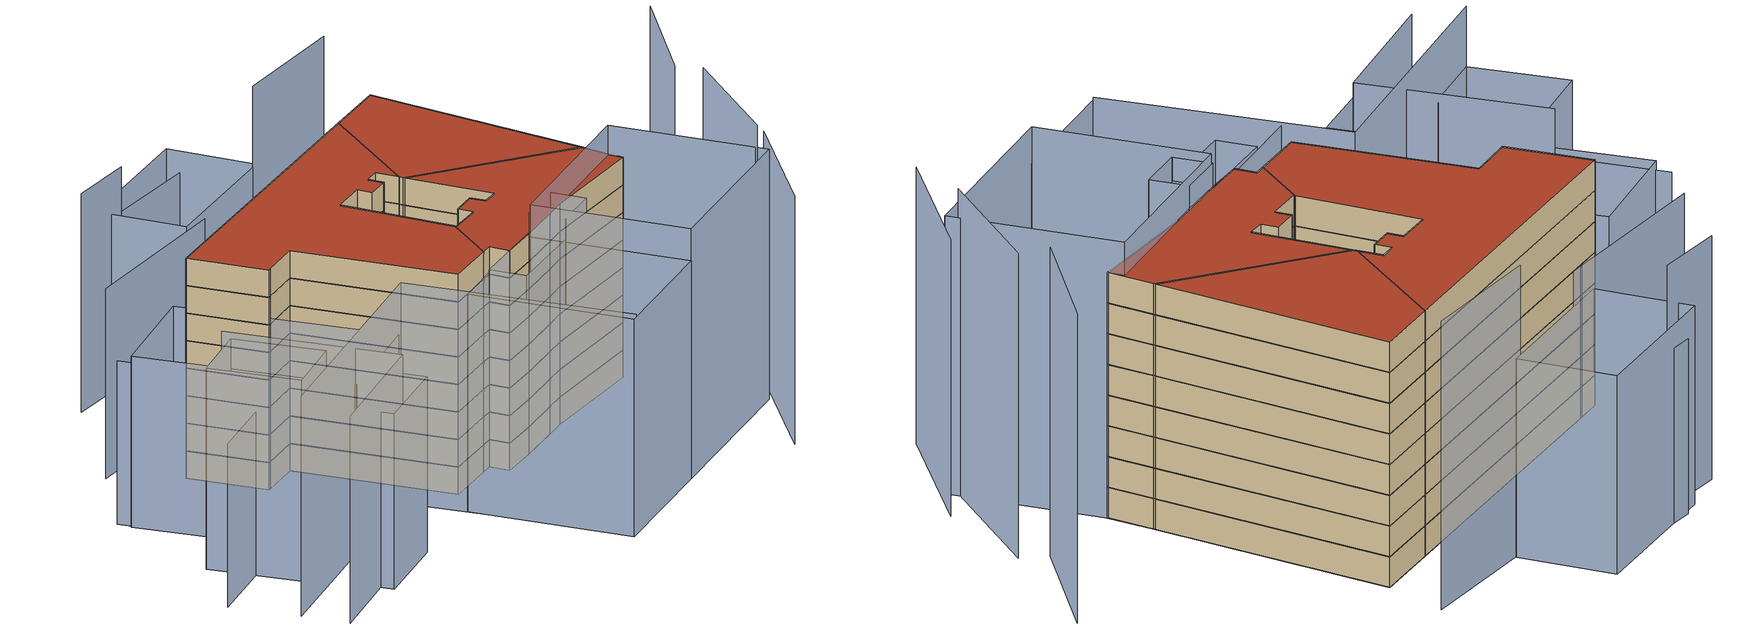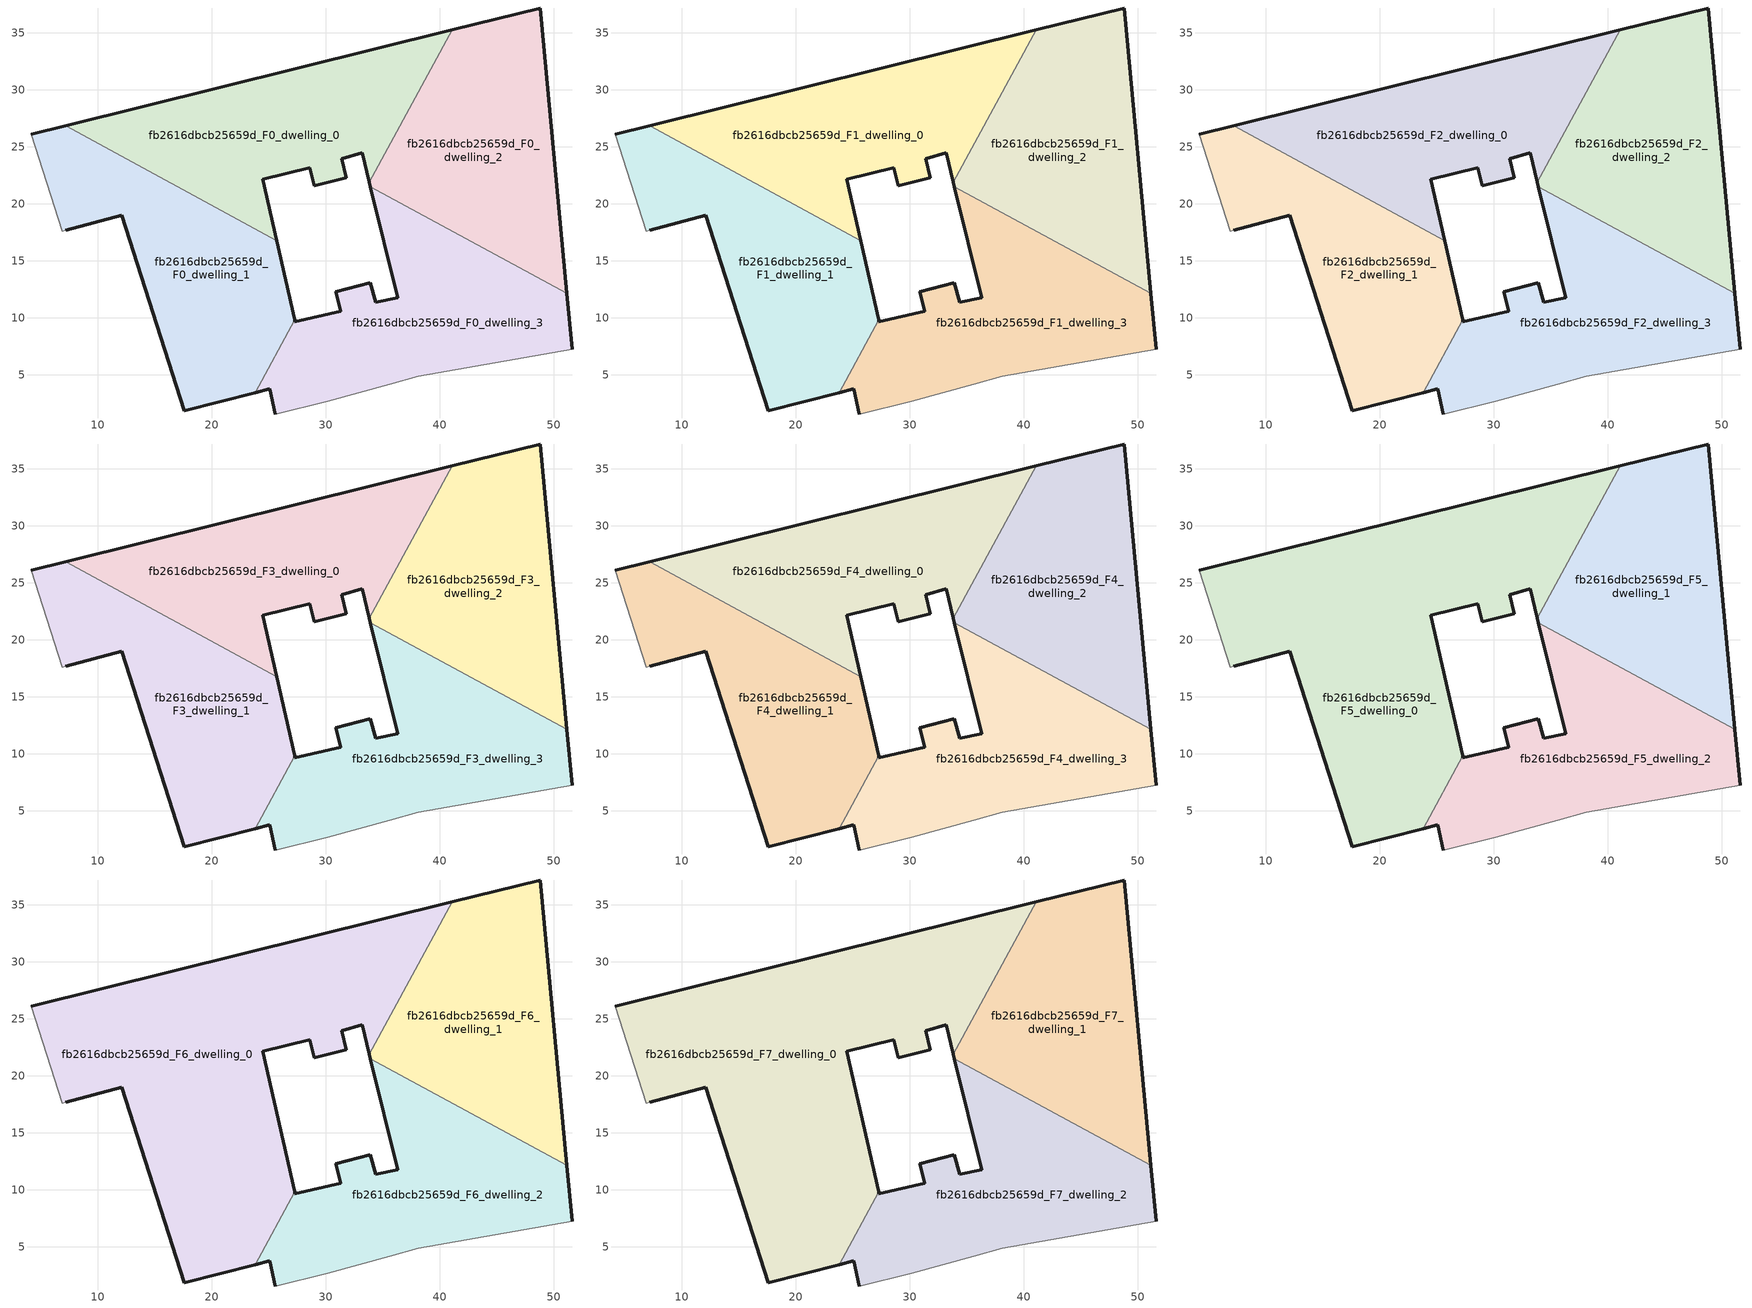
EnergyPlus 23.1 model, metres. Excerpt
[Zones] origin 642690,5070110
fb2616dbcb25659d_F0_dwelling_0
 floor ground (EU_floor_Construction): 33.83,21.89 41.1,35.26 7.18,26.83 25.71,16.75 24.49,22.17 28.6,23.17 29,21.57 31.8,22.27 31.4,23.97 33.2,24.47 z0
 wall outside (EU_wall_Construction): 7.18,26.83 41.1,35.26 / 33.83,21.89 33.2,24.47 31.4,23.97 31.8,22.27 29,21.57 28.6,23.17 24.49,22.17 25.71,16.75 z0:3
 wall to fb2616dbcb25659d_F0_dwelling_1 (EU_wall_Construction): 25.71,16.75 7.18,26.83 z0:3
 wall to fb2616dbcb25659d_F0_dwelling_2 (EU_wall_Construction): 41.1,35.26 33.83,21.89 z0:3
fb2616dbcb25659d_F0_dwelling_1
 floor ground (EU_floor_Construction): 23.8,3.43 27.26,9.81 25.71,16.75 7.18,26.83 4.18,26.08 6.88,17.58 7.18,17.67 12.09,18.97 17.58,1.86 z0
 wall outside (EU_wall_Construction): 4.18,26.08 7.18,26.83 / 25.71,16.75 27.26,9.81 / 23.8,3.43 17.58,1.86 12.09,18.97 7.18,17.67 z0:3
 wall adiabatic (EU_wall_Construction): 7.18,17.67 6.88,17.58 4.18,26.08 z0:3
 wall to fb2616dbcb25659d_F0_dwelling_3 (EU_wall_Construction): 27.26,9.81 23.8,3.43 z0:3
fb2616dbcb25659d_F0_dwelling_2
 floor ground (EU_floor_Construction): 51.15,12.14 48.82,37.18 41.1,35.26 33.83,21.89 33.93,21.51 z0
 wall outside (EU_wall_Construction): 33.93,21.51 33.83,21.89 / 41.1,35.26 48.82,37.18 51.15,12.14 z0:3
 wall to fb2616dbcb25659d_F0_dwelling_3 (EU_wall_Construction): 51.15,12.14 33.92,21.51 z0:3
fb2616dbcb25659d_F0_dwelling_3
 floor ground (EU_floor_Construction): 51.61,7.25 51.15,12.14 33.93,21.51 36.3,11.76 34.4,11.36 33.9,13.06 30.9,12.26 31.3,10.56 27.29,9.67 27.26,9.81 23.8,3.43 25.09,3.76 25.59,1.56 30.19,2.66 35.6,4.16 38.1,4.86 z0
 wall outside (EU_wall_Construction): 51.15,12.14 51.61,7.25 / 25.59,1.56 25.09,3.76 23.8,3.43 / 27.26,9.81 27.29,9.67 31.3,10.56 30.9,12.26 33.9,13.06 34.4,11.36 36.3,11.76 33.93,21.51 z0:3
 wall adiabatic (EU_wall_Construction): 51.61,7.25 38.1,4.86 35.6,4.16 30.19,2.66 25.59,1.56 z0:3
fb2616dbcb25659d_F1_dwelling_0
 floor to fb2616dbcb25659d_F0_dwelling_0 (EU_floor_Construction): 33.83,21.89 41.1,35.26 7.18,26.83 25.71,16.75 24.49,22.17 28.6,23.17 29,21.57 31.8,22.27 31.4,23.97 33.2,24.47 z3
 wall outside (EU_wall_Construction): 7.18,26.83 41.1,35.26 / 33.83,21.89 33.2,24.47 31.4,23.97 31.8,22.27 29,21.57 28.6,23.17 24.49,22.17 25.71,16.75 z3:6
 wall to fb2616dbcb25659d_F1_dwelling_1 (EU_wall_Construction): 25.71,16.75 7.18,26.83 z3:6
 wall to fb2616dbcb25659d_F1_dwelling_2 (EU_wall_Construction): 41.1,35.26 33.83,21.89 z3:6
fb2616dbcb25659d_F1_dwelling_1
 floor to fb2616dbcb25659d_F0_dwelling_1 (EU_floor_Construction): 23.79,3.43 27.26,9.81 25.71,16.75 7.18,26.83 4.18,26.08 6.88,17.58 7.18,17.67 12.09,18.97 17.58,1.86 z3
 wall outside (EU_wall_Construction): 4.18,26.08 7.18,26.83 / 25.71,16.75 27.26,9.81 / 23.8,3.43 17.58,1.86 12.09,18.97 7.18,17.67 z3:6
 wall adiabatic (EU_wall_Construction): 7.18,17.67 6.88,17.58 4.18,26.08 z3:6
 wall to fb2616dbcb25659d_F1_dwelling_3 (EU_wall_Construction): 27.26,9.81 23.8,3.43 z3:6
fb2616dbcb25659d_F1_dwelling_2
 floor to fb2616dbcb25659d_F0_dwelling_2 (EU_floor_Construction): 51.15,12.14 48.82,37.18 41.1,35.26 33.83,21.89 33.92,21.51 z3
 wall outside (EU_wall_Construction): 33.93,21.51 33.83,21.89 / 41.1,35.26 48.82,37.18 51.15,12.14 z3:6
 wall to fb2616dbcb25659d_F1_dwelling_3 (EU_wall_Construction): 51.15,12.14 33.92,21.51 z3:6
fb2616dbcb25659d_F1_dwelling_3
 floor to fb2616dbcb25659d_F0_dwelling_3 (EU_floor_Construction): 51.61,7.25 51.15,12.14 33.92,21.51 36.3,11.76 34.4,11.36 33.9,13.06 30.9,12.26 31.3,10.56 27.29,9.67 27.26,9.81 23.79,3.43 25.09,3.76 25.59,1.56 30.19,2.66 35.6,4.16 38.1,4.86 z3
 wall outside (EU_wall_Construction): 51.15,12.14 51.61,7.25 / 25.59,1.56 25.09,3.76 23.8,3.43 / 27.26,9.81 27.29,9.67 31.3,10.56 30.9,12.26 33.9,13.06 34.4,11.36 36.3,11.76 33.93,21.51 z3:6
 wall adiabatic (EU_wall_Construction): 51.61,7.25 38.1,4.86 35.6,4.16 30.19,2.66 25.59,1.56 z3:6
fb2616dbcb25659d_F2_dwelling_0
 floor to fb2616dbcb25659d_F1_dwelling_0 (EU_floor_Construction): 33.83,21.89 41.1,35.26 7.18,26.83 25.71,16.75 24.49,22.17 28.6,23.17 29,21.57 31.8,22.27 31.4,23.97 33.2,24.47 z6
 wall outside (EU_wall_Construction): 7.18,26.83 41.1,35.26 / 33.83,21.89 33.2,24.47 31.4,23.97 31.8,22.27 29,21.57 28.6,23.17 24.49,22.17 25.71,16.75 z6:9
 wall to fb2616dbcb25659d_F2_dwelling_1 (EU_wall_Construction): 25.71,16.75 7.18,26.83 z6:9
 wall to fb2616dbcb25659d_F2_dwelling_2 (EU_wall_Construction): 41.1,35.26 33.83,21.89 z6:9
fb2616dbcb25659d_F2_dwelling_1
 floor to fb2616dbcb25659d_F1_dwelling_1 (EU_floor_Construction): 23.79,3.43 27.26,9.81 25.71,16.75 7.18,26.83 4.18,26.08 6.88,17.58 7.18,17.67 12.09,18.97 17.58,1.86 z6
 wall outside (EU_wall_Construction): 4.18,26.08 7.18,26.83 / 25.71,16.75 27.26,9.81 / 23.8,3.43 17.58,1.86 12.09,18.97 7.18,17.67 z6:9
 wall adiabatic (EU_wall_Construction): 7.18,17.67 6.88,17.58 4.18,26.08 z6:9
 wall to fb2616dbcb25659d_F2_dwelling_3 (EU_wall_Construction): 27.26,9.81 23.8,3.43 z6:9
fb2616dbcb25659d_F2_dwelling_2
 floor to fb2616dbcb25659d_F1_dwelling_2 (EU_floor_Construction): 51.15,12.14 48.82,37.18 41.1,35.26 33.83,21.89 33.92,21.51 z6
 wall outside (EU_wall_Construction): 33.93,21.51 33.83,21.89 / 41.1,35.26 48.82,37.18 51.15,12.14 z6:9
 wall to fb2616dbcb25659d_F2_dwelling_3 (EU_wall_Construction): 51.15,12.14 33.92,21.51 z6:9
fb2616dbcb25659d_F2_dwelling_3
 floor to fb2616dbcb25659d_F1_dwelling_3 (EU_floor_Construction): 51.61,7.25 51.15,12.14 33.92,21.51 36.3,11.76 34.4,11.36 33.9,13.06 30.9,12.26 31.3,10.56 27.29,9.67 27.26,9.81 23.79,3.43 25.09,3.76 25.59,1.56 30.19,2.66 35.6,4.16 38.1,4.86 z6
 wall outside (EU_wall_Construction): 51.15,12.14 51.61,7.25 / 25.59,1.56 25.09,3.76 23.8,3.43 / 27.26,9.81 27.29,9.67 31.3,10.56 30.9,12.26 33.9,13.06 34.4,11.36 36.3,11.76 33.93,21.51 z6:9
 wall adiabatic (EU_wall_Construction): 51.61,7.25 38.1,4.86 35.6,4.16 30.19,2.66 25.59,1.56 z6:9
fb2616dbcb25659d_F3_dwelling_0
 floor to fb2616dbcb25659d_F2_dwelling_0 (EU_floor_Construction): 33.83,21.89 41.1,35.26 7.18,26.83 25.71,16.75 24.49,22.17 28.6,23.17 29,21.57 31.8,22.27 31.4,23.97 33.2,24.47 z9
 wall outside (EU_wall_Construction): 7.18,26.83 41.1,35.26 / 33.83,21.89 33.2,24.47 31.4,23.97 31.8,22.27 29,21.57 28.6,23.17 24.49,22.17 25.71,16.75 z9:12
 wall to fb2616dbcb25659d_F3_dwelling_1 (EU_wall_Construction): 25.71,16.75 7.18,26.83 z9:12
 wall to fb2616dbcb25659d_F3_dwelling_2 (EU_wall_Construction): 41.1,35.26 33.83,21.89 z9:12
fb2616dbcb25659d_F3_dwelling_1
 floor to fb2616dbcb25659d_F2_dwelling_1 (EU_floor_Construction): 23.79,3.43 27.26,9.81 25.71,16.75 7.18,26.83 4.18,26.08 6.88,17.58 7.18,17.67 12.09,18.97 17.58,1.86 z9
 wall outside (EU_wall_Construction): 4.18,26.08 7.18,26.83 / 25.71,16.75 27.26,9.81 / 23.8,3.43 17.58,1.86 12.09,18.97 7.18,17.67 z9:12
 wall adiabatic (EU_wall_Construction): 7.18,17.67 6.88,17.58 4.18,26.08 z9:12
 wall to fb2616dbcb25659d_F3_dwelling_3 (EU_wall_Construction): 27.26,9.81 23.8,3.43 z9:12
fb2616dbcb25659d_F3_dwelling_2
 floor to fb2616dbcb25659d_F2_dwelling_2 (EU_floor_Construction): 51.15,12.14 48.82,37.18 41.1,35.26 33.83,21.89 33.92,21.51 z9
 wall outside (EU_wall_Construction): 33.93,21.51 33.83,21.89 / 41.1,35.26 48.82,37.18 51.15,12.14 z9:12
 wall to fb2616dbcb25659d_F3_dwelling_3 (EU_wall_Construction): 51.15,12.14 33.92,21.51 z9:12
fb2616dbcb25659d_F3_dwelling_3
 floor to fb2616dbcb25659d_F2_dwelling_3 (EU_floor_Construction): 51.61,7.25 51.15,12.14 33.92,21.51 36.3,11.76 34.4,11.36 33.9,13.06 30.9,12.26 31.3,10.56 27.29,9.67 27.26,9.81 23.79,3.43 25.09,3.76 25.59,1.56 30.19,2.66 35.6,4.16 38.1,4.86 z9
 wall outside (EU_wall_Construction): 51.15,12.14 51.61,7.25 / 25.59,1.56 25.09,3.76 23.8,3.43 / 27.26,9.81 27.29,9.67 31.3,10.56 30.9,12.26 33.9,13.06 34.4,11.36 36.3,11.76 33.93,21.51 z9:12
 wall adiabatic (EU_wall_Construction): 51.61,7.25 38.1,4.86 35.6,4.16 30.19,2.66 25.59,1.56 z9:12
fb2616dbcb25659d_F4_dwelling_0
 floor to fb2616dbcb25659d_F3_dwelling_0 (EU_floor_Construction): 33.83,21.89 41.1,35.26 7.18,26.83 25.71,16.75 24.49,22.17 28.6,23.17 29,21.57 31.8,22.27 31.4,23.97 33.2,24.47 z12
 wall outside (EU_wall_Construction): 7.18,26.83 41.1,35.26 / 33.83,21.89 33.2,24.47 31.4,23.97 31.8,22.27 29,21.57 28.6,23.17 24.49,22.17 25.71,16.75 z12:15
 wall to fb2616dbcb25659d_F4_dwelling_1 (EU_wall_Construction): 25.71,16.75 7.18,26.83 z12:15
 wall to fb2616dbcb25659d_F4_dwelling_2 (EU_wall_Construction): 41.1,35.26 33.83,21.89 z12:15
fb2616dbcb25659d_F4_dwelling_1
 floor to fb2616dbcb25659d_F3_dwelling_1 (EU_floor_Construction): 23.79,3.43 27.26,9.81 25.71,16.75 7.18,26.83 4.18,26.08 6.88,17.58 7.18,17.67 12.09,18.97 17.58,1.86 z12
 wall outside (EU_wall_Construction): 4.18,26.08 7.18,26.83 / 25.71,16.75 27.26,9.81 / 23.8,3.43 17.58,1.86 12.09,18.97 7.18,17.67 z12:15
 wall adiabatic (EU_wall_Construction): 7.18,17.67 6.88,17.58 4.18,26.08 z12:15
 wall to fb2616dbcb25659d_F4_dwelling_3 (EU_wall_Construction): 27.26,9.81 23.8,3.43 z12:15
fb2616dbcb25659d_F4_dwelling_2
 floor to fb2616dbcb25659d_F3_dwelling_2 (EU_floor_Construction): 51.15,12.14 48.82,37.18 41.1,35.26 33.83,21.89 33.92,21.51 z12
 wall outside (EU_wall_Construction): 33.93,21.51 33.83,21.89 / 41.1,35.26 48.82,37.18 51.15,12.14 z12:15
 wall to fb2616dbcb25659d_F4_dwelling_3 (EU_wall_Construction): 51.15,12.14 33.92,21.51 z12:15
fb2616dbcb25659d_F4_dwelling_3
 floor to fb2616dbcb25659d_F3_dwelling_3 (EU_floor_Construction): 51.61,7.25 51.15,12.14 33.92,21.51 36.3,11.76 34.4,11.36 33.9,13.06 30.9,12.26 31.3,10.56 27.29,9.67 27.26,9.81 23.79,3.43 25.09,3.76 25.59,1.56 30.19,2.66 35.6,4.16 38.1,4.86 z12
 wall outside (EU_wall_Construction): 51.15,12.14 51.61,7.25 / 25.59,1.56 25.09,3.76 23.8,3.43 / 27.26,9.81 27.29,9.67 31.3,10.56 30.9,12.26 33.9,13.06 34.4,11.36 36.3,11.76 33.93,21.51 z12:15
 wall adiabatic (EU_wall_Construction): 51.61,7.25 38.1,4.86 35.6,4.16 30.19,2.66 25.59,1.56 z12:15
fb2616dbcb25659d_F5_dwelling_0
 floor to fb2616dbcb25659d_F4_dwelling_0 (EU_floor_Construction): 33.83,21.89 41.1,35.26 7.18,26.83 25.71,16.75 24.49,22.17 28.6,23.17 29,21.57 31.8,22.27 31.4,23.97 33.2,24.47 z15
 floor to fb2616dbcb25659d_F4_dwelling_1 (EU_floor_Construction): 23.79,3.43 27.26,9.81 25.71,16.75 7.18,26.83 4.18,26.08 6.88,17.58 7.18,17.67 12.09,18.97 17.58,1.86 z15
 wall outside (EU_wall_Construction): 4.18,26.08 41.1,35.26 / 33.83,21.89 33.2,24.47 31.4,23.97 31.8,22.27 29,21.57 28.6,23.17 24.49,22.17 27.26,9.81 / 23.8,3.43 17.58,1.86 12.09,18.97 7.18,17.67 z15:18
 wall adiabatic (EU_wall_Construction): 7.18,17.67 6.88,17.58 4.18,26.08 z15:18
 wall to fb2616dbcb25659d_F5_dwelling_1 (EU_wall_Construction): 41.1,35.26 33.83,21.89 z15:18
 wall to fb2616dbcb25659d_F5_dwelling_2 (EU_wall_Construction): 27.26,9.81 23.8,3.43 z15:18
fb2616dbcb25659d_F5_dwelling_1
 floor to fb2616dbcb25659d_F4_dwelling_2 (EU_floor_Construction): 51.15,12.14 48.82,37.18 41.1,35.26 33.83,21.89 33.92,21.51 z15
 wall outside (EU_wall_Construction): 33.93,21.51 33.83,21.89 / 41.1,35.26 48.82,37.18 51.15,12.14 z15:18
 wall to fb2616dbcb25659d_F5_dwelling_2 (EU_wall_Construction): 51.15,12.14 33.92,21.51 z15:18
fb2616dbcb25659d_F5_dwelling_2
 floor to fb2616dbcb25659d_F4_dwelling_3 (EU_floor_Construction): 51.61,7.25 51.15,12.14 33.92,21.51 36.3,11.76 34.4,11.36 33.9,13.06 30.9,12.26 31.3,10.56 27.29,9.67 27.26,9.81 23.79,3.43 25.09,3.76 25.59,1.56 30.19,2.66 35.6,4.16 38.1,4.86 z15
 wall outside (EU_wall_Construction): 51.15,12.14 51.61,7.25 / 25.59,1.56 25.09,3.76 23.8,3.43 / 27.26,9.81 27.29,9.67 31.3,10.56 30.9,12.26 33.9,13.06 34.4,11.36 36.3,11.76 33.93,21.51 z15:18
 wall adiabatic (EU_wall_Construction): 51.61,7.25 38.1,4.86 35.6,4.16 30.19,2.66 25.59,1.56 z15:18
fb2616dbcb25659d_F6_dwelling_0
 floor to fb2616dbcb25659d_F5_dwelling_0 (EU_floor_Construction): 27.26,9.81 24.49,22.17 28.6,23.17 29,21.57 31.8,22.27 31.4,23.97 33.2,24.47 33.83,21.89 41.1,35.26 4.18,26.08 6.88,17.58 7.18,17.67 12.09,18.97 17.58,1.86 23.79,3.43 z18
 wall outside (EU_wall_Construction): 4.18,26.08 41.1,35.26 / 33.83,21.89 33.2,24.47 31.4,23.97 31.8,22.27 29,21.57 28.6,23.17 24.49,22.17 27.26,9.81 / 23.8,3.43 17.58,1.86 12.09,18.97 7.18,17.67 z18:21
 wall adiabatic (EU_wall_Construction): 7.18,17.67 6.88,17.58 4.18,26.08 z18:21
 wall to fb2616dbcb25659d_F6_dwelling_1 (EU_wall_Construction): 41.1,35.26 33.83,21.89 z18:21
 wall to fb2616dbcb25659d_F6_dwelling_2 (EU_wall_Construction): 27.26,9.81 23.8,3.43 z18:21
fb2616dbcb25659d_F6_dwelling_1
 floor to fb2616dbcb25659d_F5_dwelling_1 (EU_floor_Construction): 51.15,12.14 48.82,37.18 41.1,35.26 33.83,21.89 33.92,21.51 z18
 wall outside (EU_wall_Construction): 33.93,21.51 33.83,21.89 / 41.1,35.26 48.82,37.18 51.15,12.14 z18:21
 wall to fb2616dbcb25659d_F6_dwelling_2 (EU_wall_Construction): 51.15,12.14 33.92,21.51 z18:21
fb2616dbcb25659d_F6_dwelling_2
 floor to fb2616dbcb25659d_F5_dwelling_2 (EU_floor_Construction): 51.61,7.25 51.15,12.14 33.92,21.51 36.3,11.76 34.4,11.36 33.9,13.06 30.9,12.26 31.3,10.56 27.29,9.67 27.26,9.81 23.79,3.43 25.09,3.76 25.59,1.56 30.19,2.66 35.6,4.16 38.1,4.86 z18
 wall outside (EU_wall_Construction): 51.15,12.14 51.61,7.25 / 25.59,1.56 25.09,3.76 23.8,3.43 / 27.26,9.81 27.29,9.67 31.3,10.56 30.9,12.26 33.9,13.06 34.4,11.36 36.3,11.76 33.93,21.51 z18:21
 wall adiabatic (EU_wall_Construction): 51.61,7.25 38.1,4.86 35.6,4.16 30.19,2.66 25.59,1.56 z18:21
fb2616dbcb25659d_F7_dwelling_0
 floor to fb2616dbcb25659d_F6_dwelling_0 (EU_floor_Construction): 27.26,9.81 24.49,22.17 28.6,23.17 29,21.57 31.8,22.27 31.4,23.97 33.2,24.47 33.83,21.89 41.1,35.26 4.18,26.08 6.88,17.58 7.18,17.67 12.09,18.97 17.58,1.86 23.79,3.43 z21
 wall outside (EU_wall_Construction): 4.18,26.08 41.1,35.26 / 33.83,21.89 33.2,24.47 31.4,23.97 31.8,22.27 29,21.57 28.6,23.17 24.49,22.17 27.26,9.81 / 23.8,3.43 17.58,1.86 12.09,18.97 7.18,17.67 z21:24
 wall adiabatic (EU_wall_Construction): 7.18,17.67 6.88,17.58 4.18,26.08 z21:24
 wall to fb2616dbcb25659d_F7_dwelling_1 (EU_wall_Construction): 41.1,35.26 33.83,21.89 z21:24
 wall to fb2616dbcb25659d_F7_dwelling_2 (EU_wall_Construction): 27.26,9.81 23.8,3.43 z21:24
 roof outside (EU_roof_Construction): 41.1,35.26 33.83,21.89 33.2,24.47 31.4,23.97 31.8,22.27 29,21.57 28.6,23.17 24.49,22.17 27.26,9.81 23.8,3.43 17.58,1.86 12.09,18.97 7.18,17.67 6.88,17.58 4.18,26.08 z24
fb2616dbcb25659d_F7_dwelling_1
 floor to fb2616dbcb25659d_F6_dwelling_1 (EU_floor_Construction): 51.15,12.14 48.82,37.18 41.1,35.26 33.83,21.89 33.92,21.51 z21
 wall outside (EU_wall_Construction): 33.93,21.51 33.83,21.89 / 41.1,35.26 48.82,37.18 51.15,12.14 z21:24
 wall to fb2616dbcb25659d_F7_dwelling_2 (EU_wall_Construction): 51.15,12.14 33.92,21.51 z21:24
 roof outside (EU_roof_Construction): 48.82,37.18 51.15,12.14 33.93,21.51 33.83,21.89 41.1,35.26 z24
fb2616dbcb25659d_F7_dwelling_2
 floor to fb2616dbcb25659d_F6_dwelling_2 (EU_floor_Construction): 51.61,7.25 51.15,12.14 33.92,21.51 36.3,11.76 34.4,11.36 33.9,13.06 30.9,12.26 31.3,10.56 27.29,9.67 27.26,9.81 23.79,3.43 25.09,3.76 25.59,1.56 30.19,2.66 35.6,4.16 38.1,4.86 z21
 wall outside (EU_wall_Construction): 51.15,12.14 51.61,7.25 / 25.59,1.56 25.09,3.76 23.8,3.43 / 27.26,9.81 27.29,9.67 31.3,10.56 30.9,12.26 33.9,13.06 34.4,11.36 36.3,11.76 33.93,21.51 z21:24
 wall adiabatic (EU_wall_Construction): 51.61,7.25 38.1,4.86 35.6,4.16 30.19,2.66 25.59,1.56 z21:24
 roof outside (EU_roof_Construction): 51.15,12.14 51.61,7.25 38.1,4.86 35.6,4.16 30.19,2.66 25.59,1.56 25.09,3.76 23.8,3.43 27.26,9.81 27.29,9.67 31.3,10.56 30.9,12.26 33.9,13.06 34.4,11.36 36.3,11.76 33.93,21.51 z24
shading: 48.51,-16.88 59.91,-4.15 z0:27; -16.82,-4.79 12.41,5.15 / 12.41,5.15 20.44,-18.46 / 31.29,-1.14 21.5,-3.76 / 21.5,-3.76 20.44,0.18 / 20.44,0.18 30.24,2.8 / 30.24,2.8 31.29,-1.14 z0:24; 30.02,3.09 35.19,-14.06 / 35.19,-14.06 19.86,-18.69 / 19.86,-18.69 14.68,-1.54 / 14.68,-1.54 30.02,3.09 z0:23.7; 2.95,-1.68 3.96,-4.71 / 3.96,-4.71 -5.55,-7.88 / -5.55,-7.88 -6.56,-4.85 / -6.56,-4.85 2.95,-1.68 z0:19.1; 35.19,-14.06 30.19,2.52 / 30.19,2.52 51.13,8.85 / 51.13,8.85 56.14,-7.73 / 56.14,-7.73 35.19,-14.06 z0:27.2; 31.29,-1.14 30.19,2.66 / 30.19,2.66 35.58,4.22 / 35.58,4.22 36.68,0.41 / 36.68,0.41 31.29,-1.14 z0:26.3; -1.06,0.35 -9.03,22.78 / -9.03,22.78 3.75,27.33 / 3.75,27.33 11.72,4.89 / 11.72,4.89 -1.06,0.35 z0:18.6; 55.41,-6.77 63.82,6.55 z0:29.8; 61.7,8.55 72.44,19.91 z0:30.2; -5.68,13.87 0.62,-4.22 / 0.62,-4.22 -15.14,-9.71 z0:22.5; -5.5,12.85 -2.13,3.37 / -2.13,3.37 -9.67,0.69 / -9.67,0.69 -13.03,10.18 / -13.03,10.18 -5.5,12.85 z0:21.9; -9.31,24.32 -3.71,7.81 / -3.71,7.81 -19.44,2.48 z0:17.8; 36.27,41.9 19.25,37.58 / 19.25,37.58 16.82,47.14 / 16.82,47.14 33.84,51.47 / 33.84,51.47 36.27,41.9 z0:19.4; 19.61,35.56 -0.72,32.39 z0:20.7; 50.02,43.99 35.41,41.68 z0:28.2; 19.17,45.83 11.31,44.83 z0:23.8; 34.07,49.92 18.9,47.99 z0:17.1
[Building]
EU S2 Campaign: North Axis=0; Terrain=City; Solar Distribution=FullExterior
[Site:Location]
Lyon-Bron: Latitude=45.75; Longitude=5; Time Zone=1; Elevation=198
[SizingPeriod:WeatherFileDays]
AnnualSizingPeriod: Begin Month=1; Begin Day of Month=1; End Month=12; End Day of Month=31; Day of Week for Start Day=Monday; Use Weather File Daylight Saving Period=No; Use Weather File Rain and Snow Indicators=No
[MATERIAL]
EU_InternalMass_Material: Roughness=MediumRough; Thickness=0.1; Conductivity=1; Density=1800; Specific Heat=900; Thermal Absorptance=0.9; Solar Absorptance=0.7; Visible Absorptance=0.7
[MATERIAL:NOMASS] Roughness=MediumRough; Thermal Absorptance=0.9; Solar Absorptance=0.7; Visible Absorptance=0.7
Name | Thermal Resistance
EU_wall_NoMass | 0.776494
EU_roof_NoMass | 0.486893
EU_floor_NoMass | 0.421597
[CONSTRUCTION]
EU_wall_Construction: EU_wall_NoMass
EU_roof_Construction: EU_roof_NoMass
EU_floor_Construction: EU_floor_NoMass
EU_InternalMass_Construction: EU_InternalMass_Material
[ZONE] Type=1; Multiplier=1; Ceiling Height=autocalculate; Floor Area=autocalculate; Part of Total Floor Area=Yes
Name | Volume
fb2616dbcb25659d_F0_dwelling_0 | 758.55
fb2616dbcb25659d_F1_dwelling_0; fb2616dbcb25659d_F2_dwelling_0; fb2616dbcb25659d_F3_dwelling_0; fb2616dbcb25659d_F4_dwelling_0 | 758.551
fb2616dbcb25659d_F5_dwelling_0; fb2616dbcb25659d_F6_dwelling_0; fb2616dbcb25659d_F7_dwelling_0 | 1517.16
fb2616dbcb25659d_F0_dwelling_1 | 758.615
fb2616dbcb25659d_F1_dwelling_1; fb2616dbcb25659d_F2_dwelling_1; fb2616dbcb25659d_F3_dwelling_1; fb2616dbcb25659d_F4_dwelling_1 | 758.614
fb2616dbcb25659d_F5_dwelling_1; fb2616dbcb25659d_F6_dwelling_1; fb2616dbcb25659d_F7_dwelling_1; fb2616dbcb25659d_F1_dwelling_2; fb2616dbcb25659d_F2_dwelling_2; fb2616dbcb25659d_F3_dwelling_2; fb2616dbcb25659d_F4_dwelling_2 | 758.589
fb2616dbcb25659d_F0_dwelling_2 | 758.591
fb2616dbcb25659d_F5_dwelling_2; fb2616dbcb25659d_F6_dwelling_2; fb2616dbcb25659d_F7_dwelling_2; fb2616dbcb25659d_F0_dwelling_3; fb2616dbcb25659d_F1_dwelling_3; fb2616dbcb25659d_F2_dwelling_3; fb2616dbcb25659d_F3_dwelling_3; fb2616dbcb25659d_F4_dwelling_3 | 758.625
[INTERNALMASS] Construction=EU_InternalMass_Construction
Name | Zone or ZoneList | Surface Area
fb2616dbcb25659d_F0_dwelling_0_EU_InternalMass | fb2616dbcb25659d_F0_dwelling_0 | 252.85
fb2616dbcb25659d_F0_dwelling_1_EU_InternalMass | fb2616dbcb25659d_F0_dwelling_1 | 252.871
fb2616dbcb25659d_F0_dwelling_2_EU_InternalMass | fb2616dbcb25659d_F0_dwelling_2 | 252.863
fb2616dbcb25659d_F0_dwelling_3_EU_InternalMass | fb2616dbcb25659d_F0_dwelling_3 | 252.875
fb2616dbcb25659d_F1_dwelling_0_EU_InternalMass | fb2616dbcb25659d_F1_dwelling_0 | 252.85
fb2616dbcb25659d_F1_dwelling_1_EU_InternalMass | fb2616dbcb25659d_F1_dwelling_1 | 252.871
fb2616dbcb25659d_F1_dwelling_2_EU_InternalMass | fb2616dbcb25659d_F1_dwelling_2 | 252.863
fb2616dbcb25659d_F1_dwelling_3_EU_InternalMass | fb2616dbcb25659d_F1_dwelling_3 | 252.875
fb2616dbcb25659d_F2_dwelling_0_EU_InternalMass | fb2616dbcb25659d_F2_dwelling_0 | 252.85
fb2616dbcb25659d_F2_dwelling_1_EU_InternalMass | fb2616dbcb25659d_F2_dwelling_1 | 252.871
fb2616dbcb25659d_F2_dwelling_2_EU_InternalMass | fb2616dbcb25659d_F2_dwelling_2 | 252.863
fb2616dbcb25659d_F2_dwelling_3_EU_InternalMass | fb2616dbcb25659d_F2_dwelling_3 | 252.875
fb2616dbcb25659d_F3_dwelling_0_EU_InternalMass | fb2616dbcb25659d_F3_dwelling_0 | 252.85
fb2616dbcb25659d_F3_dwelling_1_EU_InternalMass | fb2616dbcb25659d_F3_dwelling_1 | 252.871
fb2616dbcb25659d_F3_dwelling_2_EU_InternalMass | fb2616dbcb25659d_F3_dwelling_2 | 252.863
fb2616dbcb25659d_F3_dwelling_3_EU_InternalMass | fb2616dbcb25659d_F3_dwelling_3 | 252.875
fb2616dbcb25659d_F4_dwelling_0_EU_InternalMass | fb2616dbcb25659d_F4_dwelling_0 | 252.85
fb2616dbcb25659d_F4_dwelling_1_EU_InternalMass | fb2616dbcb25659d_F4_dwelling_1 | 252.871
fb2616dbcb25659d_F4_dwelling_2_EU_InternalMass | fb2616dbcb25659d_F4_dwelling_2 | 252.863
fb2616dbcb25659d_F4_dwelling_3_EU_InternalMass | fb2616dbcb25659d_F4_dwelling_3 | 252.875
fb2616dbcb25659d_F5_dwelling_0_EU_InternalMass | fb2616dbcb25659d_F5_dwelling_0 | 505.72
fb2616dbcb25659d_F5_dwelling_1_EU_InternalMass | fb2616dbcb25659d_F5_dwelling_1 | 252.863
fb2616dbcb25659d_F5_dwelling_2_EU_InternalMass | fb2616dbcb25659d_F5_dwelling_2 | 252.875
fb2616dbcb25659d_F6_dwelling_0_EU_InternalMass | fb2616dbcb25659d_F6_dwelling_0 | 505.72
fb2616dbcb25659d_F6_dwelling_1_EU_InternalMass | fb2616dbcb25659d_F6_dwelling_1 | 252.863
fb2616dbcb25659d_F6_dwelling_2_EU_InternalMass | fb2616dbcb25659d_F6_dwelling_2 | 252.875
fb2616dbcb25659d_F7_dwelling_0_EU_InternalMass | fb2616dbcb25659d_F7_dwelling_0 | 505.72
fb2616dbcb25659d_F7_dwelling_1_EU_InternalMass | fb2616dbcb25659d_F7_dwelling_1 | 252.863
fb2616dbcb25659d_F7_dwelling_2_EU_InternalMass | fb2616dbcb25659d_F7_dwelling_2 | 252.875
[OTHEREQUIPMENT] Fuel Type=Electricity; Design Level Calculation Method=Watts/Area; Power per Zone Floor Area=1; Fraction Latent=0; Fraction Radiant=0; Fraction Lost=0; Carbon Dioxide Generation Rate=0; EndUse Subcategory=EU_Step8_InternalGains
Name | Zone or ZoneList or Space or SpaceList | Schedule
EU_Step8_InternalGain_fb2616dbcb25659d_F0_dwelling_0_f000 | fb2616dbcb25659d_F0_dwelling_0 | EU_Step8_GainSchedule_fb2616dbcb25659d_F0_dwelling_0_f000
EU_Step8_InternalGain_fb2616dbcb25659d_F0_dwelling_1_f000 | fb2616dbcb25659d_F0_dwelling_1 | EU_Step8_GainSchedule_fb2616dbcb25659d_F0_dwelling_1_f000
EU_Step8_InternalGain_fb2616dbcb25659d_F0_dwelling_2_f000 | fb2616dbcb25659d_F0_dwelling_2 | EU_Step8_GainSchedule_fb2616dbcb25659d_F0_dwelling_2_f000
EU_Step8_InternalGain_fb2616dbcb25659d_F0_dwelling_3_f000 | fb2616dbcb25659d_F0_dwelling_3 | EU_Step8_GainSchedule_fb2616dbcb25659d_F0_dwelling_3_f000
EU_Step8_InternalGain_fb2616dbcb25659d_F1_dwelling_0_f000 | fb2616dbcb25659d_F1_dwelling_0 | EU_Step8_GainSchedule_fb2616dbcb25659d_F1_dwelling_0_f000
EU_Step8_InternalGain_fb2616dbcb25659d_F1_dwelling_1_f000 | fb2616dbcb25659d_F1_dwelling_1 | EU_Step8_GainSchedule_fb2616dbcb25659d_F1_dwelling_1_f000
EU_Step8_InternalGain_fb2616dbcb25659d_F1_dwelling_2_f000 | fb2616dbcb25659d_F1_dwelling_2 | EU_Step8_GainSchedule_fb2616dbcb25659d_F1_dwelling_2_f000
EU_Step8_InternalGain_fb2616dbcb25659d_F1_dwelling_3_f000 | fb2616dbcb25659d_F1_dwelling_3 | EU_Step8_GainSchedule_fb2616dbcb25659d_F1_dwelling_3_f000
EU_Step8_InternalGain_fb2616dbcb25659d_F2_dwelling_0_f000 | fb2616dbcb25659d_F2_dwelling_0 | EU_Step8_GainSchedule_fb2616dbcb25659d_F2_dwelling_0_f000
EU_Step8_InternalGain_fb2616dbcb25659d_F2_dwelling_1_f000 | fb2616dbcb25659d_F2_dwelling_1 | EU_Step8_GainSchedule_fb2616dbcb25659d_F2_dwelling_1_f000
EU_Step8_InternalGain_fb2616dbcb25659d_F2_dwelling_2_f000 | fb2616dbcb25659d_F2_dwelling_2 | EU_Step8_GainSchedule_fb2616dbcb25659d_F2_dwelling_2_f000
EU_Step8_InternalGain_fb2616dbcb25659d_F2_dwelling_3_f000 | fb2616dbcb25659d_F2_dwelling_3 | EU_Step8_GainSchedule_fb2616dbcb25659d_F2_dwelling_3_f000
EU_Step8_InternalGain_fb2616dbcb25659d_F3_dwelling_0_f000 | fb2616dbcb25659d_F3_dwelling_0 | EU_Step8_GainSchedule_fb2616dbcb25659d_F3_dwelling_0_f000
EU_Step8_InternalGain_fb2616dbcb25659d_F3_dwelling_1_f000 | fb2616dbcb25659d_F3_dwelling_1 | EU_Step8_GainSchedule_fb2616dbcb25659d_F3_dwelling_1_f000
EU_Step8_InternalGain_fb2616dbcb25659d_F3_dwelling_2_f000 | fb2616dbcb25659d_F3_dwelling_2 | EU_Step8_GainSchedule_fb2616dbcb25659d_F3_dwelling_2_f000
EU_Step8_InternalGain_fb2616dbcb25659d_F3_dwelling_3_f000 | fb2616dbcb25659d_F3_dwelling_3 | EU_Step8_GainSchedule_fb2616dbcb25659d_F3_dwelling_3_f000
EU_Step8_InternalGain_fb2616dbcb25659d_F4_dwelling_0_f000 | fb2616dbcb25659d_F4_dwelling_0 | EU_Step8_GainSchedule_fb2616dbcb25659d_F4_dwelling_0_f000
EU_Step8_InternalGain_fb2616dbcb25659d_F4_dwelling_1_f000 | fb2616dbcb25659d_F4_dwelling_1 | EU_Step8_GainSchedule_fb2616dbcb25659d_F4_dwelling_1_f000
EU_Step8_InternalGain_fb2616dbcb25659d_F4_dwelling_2_f000 | fb2616dbcb25659d_F4_dwelling_2 | EU_Step8_GainSchedule_fb2616dbcb25659d_F4_dwelling_2_f000
EU_Step8_InternalGain_fb2616dbcb25659d_F4_dwelling_3_f000 | fb2616dbcb25659d_F4_dwelling_3 | EU_Step8_GainSchedule_fb2616dbcb25659d_F4_dwelling_3_f000
EU_Step8_InternalGain_fb2616dbcb25659d_F5_dwelling_0_f000 | fb2616dbcb25659d_F5_dwelling_0 | EU_Step8_GainSchedule_fb2616dbcb25659d_F5_dwelling_0_f000
EU_Step8_InternalGain_fb2616dbcb25659d_F5_dwelling_1_f000 | fb2616dbcb25659d_F5_dwelling_1 | EU_Step8_GainSchedule_fb2616dbcb25659d_F5_dwelling_1_f000
EU_Step8_InternalGain_fb2616dbcb25659d_F5_dwelling_2_f000 | fb2616dbcb25659d_F5_dwelling_2 | EU_Step8_GainSchedule_fb2616dbcb25659d_F5_dwelling_2_f000
EU_Step8_InternalGain_fb2616dbcb25659d_F6_dwelling_0_f000 | fb2616dbcb25659d_F6_dwelling_0 | EU_Step8_GainSchedule_fb2616dbcb25659d_F6_dwelling_0_f000
EU_Step8_InternalGain_fb2616dbcb25659d_F6_dwelling_1_f000 | fb2616dbcb25659d_F6_dwelling_1 | EU_Step8_GainSchedule_fb2616dbcb25659d_F6_dwelling_1_f000
EU_Step8_InternalGain_fb2616dbcb25659d_F6_dwelling_2_f000 | fb2616dbcb25659d_F6_dwelling_2 | EU_Step8_GainSchedule_fb2616dbcb25659d_F6_dwelling_2_f000
EU_Step8_InternalGain_fb2616dbcb25659d_F7_dwelling_0_f000 | fb2616dbcb25659d_F7_dwelling_0 | EU_Step8_GainSchedule_fb2616dbcb25659d_F7_dwelling_0_f000
EU_Step8_InternalGain_fb2616dbcb25659d_F7_dwelling_1_f000 | fb2616dbcb25659d_F7_dwelling_1 | EU_Step8_GainSchedule_fb2616dbcb25659d_F7_dwelling_1_f000
EU_Step8_InternalGain_fb2616dbcb25659d_F7_dwelling_2_f000 | fb2616dbcb25659d_F7_dwelling_2 | EU_Step8_GainSchedule_fb2616dbcb25659d_F7_dwelling_2_f000
[ZONEVENTILATION:DESIGNFLOWRATE] Schedule=EU_AlwaysOn; Design Flow Rate Calculation Method=AirChanges/Hour; Air Changes per Hour=0.693814; Ventilation Type=Natural; Fan Pressure Rise=0; Fan Total Efficiency=1; Constant Term Coefficient=1; Temperature Term Coefficient=0; Velocity Term Coefficient=0; Velocity Squared Term Coefficient=0; Minimum Indoor Temperature=-100; Maximum Indoor Temperature=100; Delta Temperature=-100; Minimum Outdoor Temperature=-100; Maximum Outdoor Temperature=100; Maximum Wind Speed=40
Name | Zone or ZoneList or Space or SpaceList
EU_ConstantAir_fb2616dbcb25659d_F0_dwelling_0 | fb2616dbcb25659d_F0_dwelling_0
EU_ConstantAir_fb2616dbcb25659d_F0_dwelling_1 | fb2616dbcb25659d_F0_dwelling_1
EU_ConstantAir_fb2616dbcb25659d_F0_dwelling_2 | fb2616dbcb25659d_F0_dwelling_2
EU_ConstantAir_fb2616dbcb25659d_F0_dwelling_3 | fb2616dbcb25659d_F0_dwelling_3
EU_ConstantAir_fb2616dbcb25659d_F1_dwelling_0 | fb2616dbcb25659d_F1_dwelling_0
EU_ConstantAir_fb2616dbcb25659d_F1_dwelling_1 | fb2616dbcb25659d_F1_dwelling_1
EU_ConstantAir_fb2616dbcb25659d_F1_dwelling_2 | fb2616dbcb25659d_F1_dwelling_2
EU_ConstantAir_fb2616dbcb25659d_F1_dwelling_3 | fb2616dbcb25659d_F1_dwelling_3
EU_ConstantAir_fb2616dbcb25659d_F2_dwelling_0 | fb2616dbcb25659d_F2_dwelling_0
EU_ConstantAir_fb2616dbcb25659d_F2_dwelling_1 | fb2616dbcb25659d_F2_dwelling_1
EU_ConstantAir_fb2616dbcb25659d_F2_dwelling_2 | fb2616dbcb25659d_F2_dwelling_2
EU_ConstantAir_fb2616dbcb25659d_F2_dwelling_3 | fb2616dbcb25659d_F2_dwelling_3
EU_ConstantAir_fb2616dbcb25659d_F3_dwelling_0 | fb2616dbcb25659d_F3_dwelling_0
EU_ConstantAir_fb2616dbcb25659d_F3_dwelling_1 | fb2616dbcb25659d_F3_dwelling_1
EU_ConstantAir_fb2616dbcb25659d_F3_dwelling_2 | fb2616dbcb25659d_F3_dwelling_2
EU_ConstantAir_fb2616dbcb25659d_F3_dwelling_3 | fb2616dbcb25659d_F3_dwelling_3
EU_ConstantAir_fb2616dbcb25659d_F4_dwelling_0 | fb2616dbcb25659d_F4_dwelling_0
EU_ConstantAir_fb2616dbcb25659d_F4_dwelling_1 | fb2616dbcb25659d_F4_dwelling_1
EU_ConstantAir_fb2616dbcb25659d_F4_dwelling_2 | fb2616dbcb25659d_F4_dwelling_2
EU_ConstantAir_fb2616dbcb25659d_F4_dwelling_3 | fb2616dbcb25659d_F4_dwelling_3
EU_ConstantAir_fb2616dbcb25659d_F5_dwelling_0 | fb2616dbcb25659d_F5_dwelling_0
EU_ConstantAir_fb2616dbcb25659d_F5_dwelling_1 | fb2616dbcb25659d_F5_dwelling_1
EU_ConstantAir_fb2616dbcb25659d_F5_dwelling_2 | fb2616dbcb25659d_F5_dwelling_2
EU_ConstantAir_fb2616dbcb25659d_F6_dwelling_0 | fb2616dbcb25659d_F6_dwelling_0
EU_ConstantAir_fb2616dbcb25659d_F6_dwelling_1 | fb2616dbcb25659d_F6_dwelling_1
EU_ConstantAir_fb2616dbcb25659d_F6_dwelling_2 | fb2616dbcb25659d_F6_dwelling_2
EU_ConstantAir_fb2616dbcb25659d_F7_dwelling_0 | fb2616dbcb25659d_F7_dwelling_0
EU_ConstantAir_fb2616dbcb25659d_F7_dwelling_1 | fb2616dbcb25659d_F7_dwelling_1
EU_ConstantAir_fb2616dbcb25659d_F7_dwelling_2 | fb2616dbcb25659d_F7_dwelling_2
[HVACTEMPLATE:THERMOSTAT] Constant Heating Setpoint=20; Constant Cooling Setpoint=50
EU_HeatOnly_fb2616dbcb25659d_F0_dwelling_0; EU_HeatOnly_fb2616dbcb25659d_F0_dwelling_1; EU_HeatOnly_fb2616dbcb25659d_F0_dwelling_2; EU_HeatOnly_fb2616dbcb25659d_F0_dwelling_3; EU_HeatOnly_fb2616dbcb25659d_F1_dwelling_0; EU_HeatOnly_fb2616dbcb25659d_F1_dwelling_1; EU_HeatOnly_fb2616dbcb25659d_F1_dwelling_2; EU_HeatOnly_fb2616dbcb25659d_F1_dwelling_3; EU_HeatOnly_fb2616dbcb25659d_F2_dwelling_0; EU_HeatOnly_fb2616dbcb25659d_F2_dwelling_1; EU_HeatOnly_fb2616dbcb25659d_F2_dwelling_2; EU_HeatOnly_fb2616dbcb25659d_F2_dwelling_3; EU_HeatOnly_fb2616dbcb25659d_F3_dwelling_0; EU_HeatOnly_fb2616dbcb25659d_F3_dwelling_1; EU_HeatOnly_fb2616dbcb25659d_F3_dwelling_2; EU_HeatOnly_fb2616dbcb25659d_F3_dwelling_3; EU_HeatOnly_fb2616dbcb25659d_F4_dwelling_0; EU_HeatOnly_fb2616dbcb25659d_F4_dwelling_1; EU_HeatOnly_fb2616dbcb25659d_F4_dwelling_2; EU_HeatOnly_fb2616dbcb25659d_F4_dwelling_3; EU_HeatOnly_fb2616dbcb25659d_F5_dwelling_0; EU_HeatOnly_fb2616dbcb25659d_F5_dwelling_1; EU_HeatOnly_fb2616dbcb25659d_F5_dwelling_2; EU_HeatOnly_fb2616dbcb25659d_F6_dwelling_0; EU_HeatOnly_fb2616dbcb25659d_F6_dwelling_1; EU_HeatOnly_fb2616dbcb25659d_F6_dwelling_2; EU_HeatOnly_fb2616dbcb25659d_F7_dwelling_0; EU_HeatOnly_fb2616dbcb25659d_F7_dwelling_1; EU_HeatOnly_fb2616dbcb25659d_F7_dwelling_2
[HVACTEMPLATE:ZONE:IDEALLOADSAIRSYSTEM] System Availability Schedule=EU_AlwaysOn; Maximum Heating Supply Air Temperature=50; Minimum Cooling Supply Air Temperature=13; Maximum Heating Supply Air Humidity Ratio=0.0156; Minimum Cooling Supply Air Humidity Ratio=0.0077; Heating Limit=NoLimit; Cooling Limit=NoLimit; Heating Availability Schedule=EU_AlwaysOn; Cooling Availability Schedule=EU_CoolingOff; Dehumidification Control Type=ConstantSensibleHeatRatio; Cooling Sensible Heat Ratio=0.7; Dehumidification Setpoint=60; Humidification Control Type=None; Humidification Setpoint=30; Outdoor Air Method=None; Outdoor Air Flow Rate per Person=0.00944; Outdoor Air Flow Rate per Zone Floor Area=0; Outdoor Air Flow Rate per Zone=0; Demand Controlled Ventilation Type=None; Outdoor Air Economizer Type=NoEconomizer; Heat Recovery Type=None; Sensible Heat Recovery Effectiveness=0.7; Latent Heat Recovery Effectiveness=0.65
Name | Template Thermostat
fb2616dbcb25659d_F0_dwelling_0 | EU_HeatOnly_fb2616dbcb25659d_F0_dwelling_0
fb2616dbcb25659d_F0_dwelling_1 | EU_HeatOnly_fb2616dbcb25659d_F0_dwelling_1
fb2616dbcb25659d_F0_dwelling_2 | EU_HeatOnly_fb2616dbcb25659d_F0_dwelling_2
fb2616dbcb25659d_F0_dwelling_3 | EU_HeatOnly_fb2616dbcb25659d_F0_dwelling_3
fb2616dbcb25659d_F1_dwelling_0 | EU_HeatOnly_fb2616dbcb25659d_F1_dwelling_0
fb2616dbcb25659d_F1_dwelling_1 | EU_HeatOnly_fb2616dbcb25659d_F1_dwelling_1
fb2616dbcb25659d_F1_dwelling_2 | EU_HeatOnly_fb2616dbcb25659d_F1_dwelling_2
fb2616dbcb25659d_F1_dwelling_3 | EU_HeatOnly_fb2616dbcb25659d_F1_dwelling_3
fb2616dbcb25659d_F2_dwelling_0 | EU_HeatOnly_fb2616dbcb25659d_F2_dwelling_0
fb2616dbcb25659d_F2_dwelling_1 | EU_HeatOnly_fb2616dbcb25659d_F2_dwelling_1
fb2616dbcb25659d_F2_dwelling_2 | EU_HeatOnly_fb2616dbcb25659d_F2_dwelling_2
fb2616dbcb25659d_F2_dwelling_3 | EU_HeatOnly_fb2616dbcb25659d_F2_dwelling_3
fb2616dbcb25659d_F3_dwelling_0 | EU_HeatOnly_fb2616dbcb25659d_F3_dwelling_0
fb2616dbcb25659d_F3_dwelling_1 | EU_HeatOnly_fb2616dbcb25659d_F3_dwelling_1
fb2616dbcb25659d_F3_dwelling_2 | EU_HeatOnly_fb2616dbcb25659d_F3_dwelling_2
fb2616dbcb25659d_F3_dwelling_3 | EU_HeatOnly_fb2616dbcb25659d_F3_dwelling_3
fb2616dbcb25659d_F4_dwelling_0 | EU_HeatOnly_fb2616dbcb25659d_F4_dwelling_0
fb2616dbcb25659d_F4_dwelling_1 | EU_HeatOnly_fb2616dbcb25659d_F4_dwelling_1
fb2616dbcb25659d_F4_dwelling_2 | EU_HeatOnly_fb2616dbcb25659d_F4_dwelling_2
fb2616dbcb25659d_F4_dwelling_3 | EU_HeatOnly_fb2616dbcb25659d_F4_dwelling_3
fb2616dbcb25659d_F5_dwelling_0 | EU_HeatOnly_fb2616dbcb25659d_F5_dwelling_0
fb2616dbcb25659d_F5_dwelling_1 | EU_HeatOnly_fb2616dbcb25659d_F5_dwelling_1
fb2616dbcb25659d_F5_dwelling_2 | EU_HeatOnly_fb2616dbcb25659d_F5_dwelling_2
fb2616dbcb25659d_F6_dwelling_0 | EU_HeatOnly_fb2616dbcb25659d_F6_dwelling_0
fb2616dbcb25659d_F6_dwelling_1 | EU_HeatOnly_fb2616dbcb25659d_F6_dwelling_1
fb2616dbcb25659d_F6_dwelling_2 | EU_HeatOnly_fb2616dbcb25659d_F6_dwelling_2
fb2616dbcb25659d_F7_dwelling_0 | EU_HeatOnly_fb2616dbcb25659d_F7_dwelling_0
fb2616dbcb25659d_F7_dwelling_1 | EU_HeatOnly_fb2616dbcb25659d_F7_dwelling_1
fb2616dbcb25659d_F7_dwelling_2 | EU_HeatOnly_fb2616dbcb25659d_F7_dwelling_2
[SIZING:ZONE] Zone Cooling Design Supply Air Temperature Input Method=SupplyAirTemperature; Zone Cooling Design Supply Air Temperature=13; Zone Heating Design Supply Air Temperature Input Method=SupplyAirTemperature; Zone Heating Design Supply Air Temperature=50; Zone Cooling Design Supply Air Humidity Ratio=0.008; Zone Heating Design Supply Air Humidity Ratio=0.008; Cooling Design Air Flow Method=DesignDay; Cooling Design Air Flow Rate=0; Cooling Minimum Air Flow per Zone Floor Area=0.000762; Cooling Minimum Air Flow=0; Cooling Minimum Air Flow Fraction=0.2; Heating Design Air Flow Method=DesignDay; Heating Design Air Flow Rate=0; Heating Maximum Air Flow per Zone Floor Area=0.002032; Heating Maximum Air Flow=0.141576; Heating Maximum Air Flow Fraction=0.3; Account for Dedicated Outdoor Air System=No; Dedicated Outdoor Air System Control Strategy=NeutralSupplyAir; Dedicated Outdoor Air Low Setpoint Temperature for Design=autosize; Dedicated Outdoor Air High Setpoint Temperature for Design=autosize; Zone Load Sizing Method=Sensible Load Only No Latent Load; Zone Latent Cooling Design Supply Air Humidity Ratio Input Method=HumidityRatioDifference; Zone Cooling Design Supply Air Humidity Ratio Difference=0.005; Zone Latent Heating Design Supply Air Humidity Ratio Input Method=HumidityRatioDifference; Zone Humidification Design Supply Air Humidity Ratio Difference=0.005
fb2616dbcb25659d_F0_dwelling_0; fb2616dbcb25659d_F0_dwelling_1; fb2616dbcb25659d_F0_dwelling_2; fb2616dbcb25659d_F0_dwelling_3; fb2616dbcb25659d_F1_dwelling_0; fb2616dbcb25659d_F1_dwelling_1; fb2616dbcb25659d_F1_dwelling_2; fb2616dbcb25659d_F1_dwelling_3; fb2616dbcb25659d_F2_dwelling_0; fb2616dbcb25659d_F2_dwelling_1; fb2616dbcb25659d_F2_dwelling_2; fb2616dbcb25659d_F2_dwelling_3; fb2616dbcb25659d_F3_dwelling_0; fb2616dbcb25659d_F3_dwelling_1; fb2616dbcb25659d_F3_dwelling_2; fb2616dbcb25659d_F3_dwelling_3; fb2616dbcb25659d_F4_dwelling_0; fb2616dbcb25659d_F4_dwelling_1; fb2616dbcb25659d_F4_dwelling_2; fb2616dbcb25659d_F4_dwelling_3; fb2616dbcb25659d_F5_dwelling_0; fb2616dbcb25659d_F5_dwelling_1; fb2616dbcb25659d_F5_dwelling_2; fb2616dbcb25659d_F6_dwelling_0; fb2616dbcb25659d_F6_dwelling_1; fb2616dbcb25659d_F6_dwelling_2; fb2616dbcb25659d_F7_dwelling_0; fb2616dbcb25659d_F7_dwelling_1; fb2616dbcb25659d_F7_dwelling_2
[SCHEDULE:CONSTANT]
Name | Hourly Value
EU_AlwaysOn | 1
EU_CoolingOff | 0
[SCHEDULE:FILE] Column Number=1; Rows to Skip at Top=0; Number of Hours of Data=8760; Column Separator=Comma; Interpolate to Timestep=No; Minutes per Item=60; Adjust Schedule for Daylight Savings=Yes
Name | File
EU_Step8_GainSchedule_fb2616dbcb25659d_F0_dwelling_0_f000 | ../../schedules/fb2616dbcb25659d/fb2616dbcb25659d_F0_dwelling_0_f000_gain.csv
EU_Step8_GainSchedule_fb2616dbcb25659d_F0_dwelling_1_f000 | ../../schedules/fb2616dbcb25659d/fb2616dbcb25659d_F0_dwelling_1_f000_gain.csv
EU_Step8_GainSchedule_fb2616dbcb25659d_F0_dwelling_2_f000 | ../../schedules/fb2616dbcb25659d/fb2616dbcb25659d_F0_dwelling_2_f000_gain.csv
EU_Step8_GainSchedule_fb2616dbcb25659d_F0_dwelling_3_f000 | ../../schedules/fb2616dbcb25659d/fb2616dbcb25659d_F0_dwelling_3_f000_gain.csv
EU_Step8_GainSchedule_fb2616dbcb25659d_F1_dwelling_0_f000 | ../../schedules/fb2616dbcb25659d/fb2616dbcb25659d_F1_dwelling_0_f000_gain.csv
EU_Step8_GainSchedule_fb2616dbcb25659d_F1_dwelling_1_f000 | ../../schedules/fb2616dbcb25659d/fb2616dbcb25659d_F1_dwelling_1_f000_gain.csv
EU_Step8_GainSchedule_fb2616dbcb25659d_F1_dwelling_2_f000 | ../../schedules/fb2616dbcb25659d/fb2616dbcb25659d_F1_dwelling_2_f000_gain.csv
EU_Step8_GainSchedule_fb2616dbcb25659d_F1_dwelling_3_f000 | ../../schedules/fb2616dbcb25659d/fb2616dbcb25659d_F1_dwelling_3_f000_gain.csv
EU_Step8_GainSchedule_fb2616dbcb25659d_F2_dwelling_0_f000 | ../../schedules/fb2616dbcb25659d/fb2616dbcb25659d_F2_dwelling_0_f000_gain.csv
EU_Step8_GainSchedule_fb2616dbcb25659d_F2_dwelling_1_f000 | ../../schedules/fb2616dbcb25659d/fb2616dbcb25659d_F2_dwelling_1_f000_gain.csv
EU_Step8_GainSchedule_fb2616dbcb25659d_F2_dwelling_2_f000 | ../../schedules/fb2616dbcb25659d/fb2616dbcb25659d_F2_dwelling_2_f000_gain.csv
EU_Step8_GainSchedule_fb2616dbcb25659d_F2_dwelling_3_f000 | ../../schedules/fb2616dbcb25659d/fb2616dbcb25659d_F2_dwelling_3_f000_gain.csv
EU_Step8_GainSchedule_fb2616dbcb25659d_F3_dwelling_0_f000 | ../../schedules/fb2616dbcb25659d/fb2616dbcb25659d_F3_dwelling_0_f000_gain.csv
EU_Step8_GainSchedule_fb2616dbcb25659d_F3_dwelling_1_f000 | ../../schedules/fb2616dbcb25659d/fb2616dbcb25659d_F3_dwelling_1_f000_gain.csv
EU_Step8_GainSchedule_fb2616dbcb25659d_F3_dwelling_2_f000 | ../../schedules/fb2616dbcb25659d/fb2616dbcb25659d_F3_dwelling_2_f000_gain.csv
EU_Step8_GainSchedule_fb2616dbcb25659d_F3_dwelling_3_f000 | ../../schedules/fb2616dbcb25659d/fb2616dbcb25659d_F3_dwelling_3_f000_gain.csv
EU_Step8_GainSchedule_fb2616dbcb25659d_F4_dwelling_0_f000 | ../../schedules/fb2616dbcb25659d/fb2616dbcb25659d_F4_dwelling_0_f000_gain.csv
EU_Step8_GainSchedule_fb2616dbcb25659d_F4_dwelling_1_f000 | ../../schedules/fb2616dbcb25659d/fb2616dbcb25659d_F4_dwelling_1_f000_gain.csv
EU_Step8_GainSchedule_fb2616dbcb25659d_F4_dwelling_2_f000 | ../../schedules/fb2616dbcb25659d/fb2616dbcb25659d_F4_dwelling_2_f000_gain.csv
EU_Step8_GainSchedule_fb2616dbcb25659d_F4_dwelling_3_f000 | ../../schedules/fb2616dbcb25659d/fb2616dbcb25659d_F4_dwelling_3_f000_gain.csv
EU_Step8_GainSchedule_fb2616dbcb25659d_F5_dwelling_0_f000 | ../../schedules/fb2616dbcb25659d/fb2616dbcb25659d_F5_dwelling_0_f000_gain.csv
EU_Step8_GainSchedule_fb2616dbcb25659d_F5_dwelling_1_f000 | ../../schedules/fb2616dbcb25659d/fb2616dbcb25659d_F5_dwelling_1_f000_gain.csv
EU_Step8_GainSchedule_fb2616dbcb25659d_F5_dwelling_2_f000 | ../../schedules/fb2616dbcb25659d/fb2616dbcb25659d_F5_dwelling_2_f000_gain.csv
EU_Step8_GainSchedule_fb2616dbcb25659d_F6_dwelling_0_f000 | ../../schedules/fb2616dbcb25659d/fb2616dbcb25659d_F6_dwelling_0_f000_gain.csv
EU_Step8_GainSchedule_fb2616dbcb25659d_F6_dwelling_1_f000 | ../../schedules/fb2616dbcb25659d/fb2616dbcb25659d_F6_dwelling_1_f000_gain.csv
EU_Step8_GainSchedule_fb2616dbcb25659d_F6_dwelling_2_f000 | ../../schedules/fb2616dbcb25659d/fb2616dbcb25659d_F6_dwelling_2_f000_gain.csv
EU_Step8_GainSchedule_fb2616dbcb25659d_F7_dwelling_0_f000 | ../../schedules/fb2616dbcb25659d/fb2616dbcb25659d_F7_dwelling_0_f000_gain.csv
EU_Step8_GainSchedule_fb2616dbcb25659d_F7_dwelling_1_f000 | ../../schedules/fb2616dbcb25659d/fb2616dbcb25659d_F7_dwelling_1_f000_gain.csv
EU_Step8_GainSchedule_fb2616dbcb25659d_F7_dwelling_2_f000 | ../../schedules/fb2616dbcb25659d/fb2616dbcb25659d_F7_dwelling_2_f000_gain.csv
